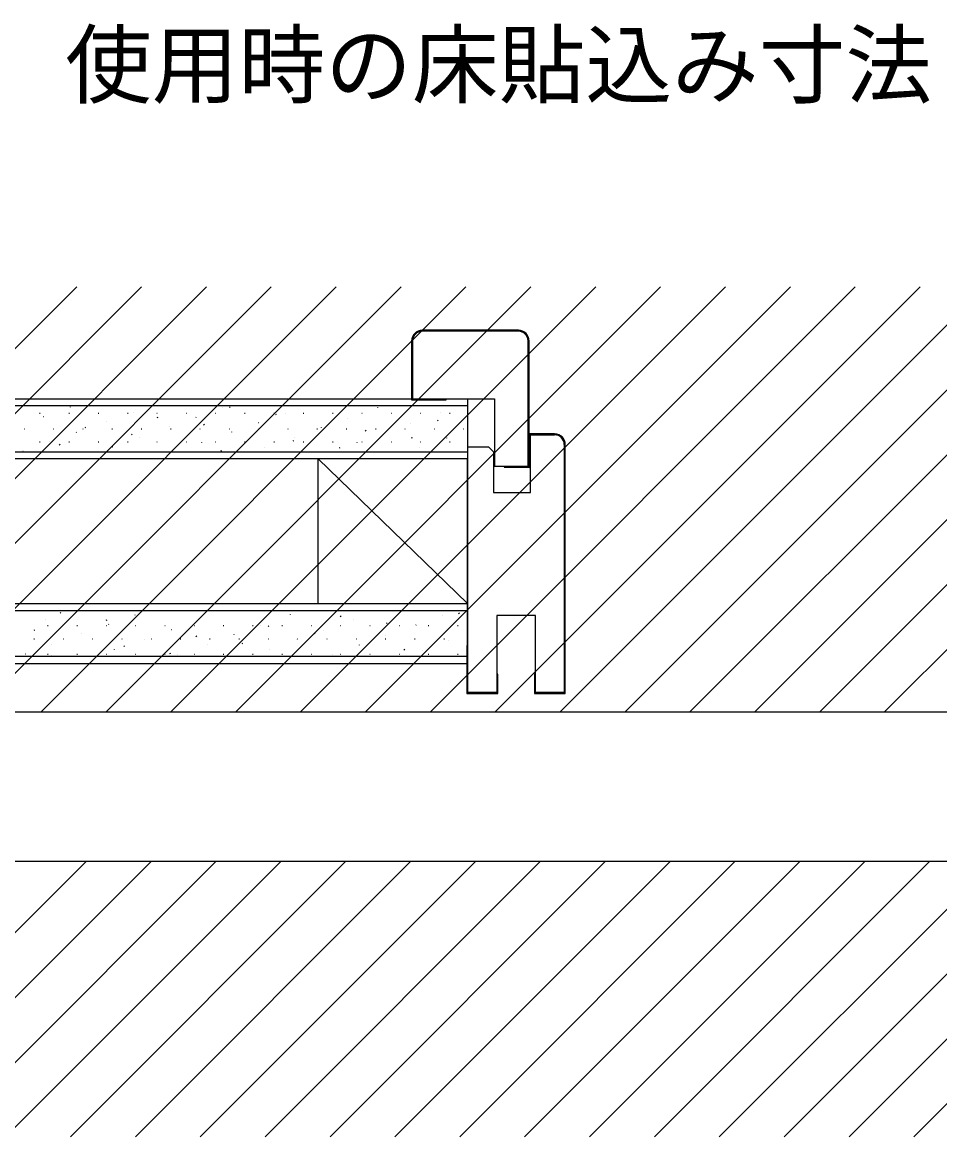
# Model space of a CAD drawing. Units: millimetres, scale not verified. Extents: x -525 to 525, y -783 to 779.
# Drawn here: x -426.4 to -331.2, y -627.1 to -511.4 of the extents above; entities that cross this region are included whole.
import ezdxf
from ezdxf.enums import TextEntityAlignment as Align

# ---------------------------------------------------------------- set-up
doc = ezdxf.new("R2010")
doc.units = ezdxf.units.MM
doc.header["$LTSCALE"] = 4
for name, color, linetype in [('0-2_USER1', 3, 'Continuous'), ('0-4_YKK_11E', 7, 'Continuous'), ('0-5_YKK_12', 2, 'Continuous'), ('0-6_YKK_13', 4, 'Continuous'), ('0-A_YSS_K', 3, 'Continuous')]:
    doc.layers.add(name, color=color, linetype=linetype)
doc.styles.add('ＭＳ ゴシック', font='')
doc.styles.get('ＭＳ ゴシック').set_extended_font_data('MS Gothic')

msp = doc.modelspace()

# ---------------------------------------------------------------- linework, layer by layer
at = {"layer": '0-4_YKK_11E'}
for p, q in [((-374.919, -543.381), (-384.919, -543.381)), ((-374.919, -543.481), (-384.919, -543.481)), ((-373.919, -557.481), (-373.919, -544.481))]:
    msp.add_line(p, q, dxfattribs=at)
for points in [[(-386.019, -544.481), (-386.019, -550.581), (-382.419, -550.581), (-382.419, -550.481)], [(-385.919, -544.481), (-385.919, -550.481), (-377.419, -550.481), (-377.419, -557.481), (-373.919, -557.481)], [(-376.419, -557.481), (-376.419, -557.581), (-373.819, -557.581), (-373.819, -544.481)], [(-370.169, -555.231), (-370.169, -580.981), (-373.169, -580.981), (-373.169, -572.981), (-377.169, -572.981), (-377.169, -580.981), (-380.169, -580.981), (-380.169, -555.481), (-378.019, -555.481), (-377.519, -555.981), (-377.519, -560.231), (-373.669, -560.231), (-373.669, -554.231), (-371.169, -554.231)], [(-371.169, -554.131), (-373.769, -554.131), (-373.769, -557.631), (-373.669, -557.631)], [(-373.169, -579.081), (-373.269, -579.081), (-373.269, -581.081), (-370.069, -581.081), (-370.069, -555.231)], [(-380.169, -576.081), (-380.269, -576.081), (-380.269, -581.081), (-377.069, -581.081), (-377.069, -579.081), (-377.169, -579.081)]]:
    msp.add_lwpolyline(points, dxfattribs=at)
for centre, radius, start, end in [((-384.919, -544.481), 1.1, 90, 180), ((-384.919, -544.481), 1, 90, 180), ((-374.919, -544.481), 1.1, 360, 90), ((-374.919, -544.481), 1, 0, 90), ((-371.169, -555.231), 1.1, 0, 90), ((-371.169, -555.231), 1, 0, 90)]:
    msp.add_arc(centre, radius, start, end, dxfattribs=at)
at = {"layer": '0-5_YKK_12'}
msp.add_line((-503.463, -582.981), (-251.963, -582.981), dxfattribs=at)
at = {"layer": '0-6_YKK_13'}
for p, q in [((-464.885, -582.981), (-420.785, -538.881)), ((-458.15, -582.981), (-414.05, -538.881)), ((-451.415, -582.981), (-407.315, -538.881)), ((-444.68, -582.981), (-400.58, -538.881)), ((-437.945, -582.981), (-393.845, -538.881)), ((-431.209, -582.981), (-387.109, -538.881)), ((-424.474, -582.981), (-380.374, -538.881)), ((-417.739, -582.981), (-373.639, -538.881)), ((-411.004, -582.981), (-366.904, -538.881)), ((-404.269, -582.981), (-360.169, -538.881)), ((-397.533, -582.981), (-353.433, -538.881)), ((-390.798, -582.981), (-346.698, -538.881)), ((-384.063, -582.981), (-339.963, -538.881)), ((-377.328, -582.981), (-333.228, -538.881)), ((-370.593, -582.981), (-326.493, -538.881)), ((-363.857, -582.981), (-319.757, -538.881)), ((-357.122, -582.981), (-313.022, -538.881)), ((-350.387, -582.981), (-306.287, -538.881)), ((-343.652, -582.981), (-299.552, -538.881)), ((-336.917, -582.981), (-292.817, -538.881)), ((-479.713, -582.981), (-275.713, -582.981)), ((-479.713, -598.481), (-275.713, -598.481)), ((-448.369, -627.081), (-419.768, -598.481)), ((-441.633, -627.081), (-413.033, -598.481)), ((-434.898, -627.081), (-406.298, -598.481)), ((-428.163, -627.081), (-399.562, -598.481)), ((-421.428, -627.081), (-392.827, -598.481)), ((-414.693, -627.081), (-386.092, -598.481)), ((-407.957, -627.081), (-379.357, -598.481)), ((-401.222, -627.081), (-372.622, -598.481)), ((-394.487, -627.081), (-365.887, -598.481)), ((-387.752, -627.081), (-359.151, -598.481)), ((-381.017, -627.081), (-352.416, -598.481)), ((-374.282, -627.081), (-345.681, -598.481)), ((-367.546, -627.081), (-338.946, -598.481)), ((-360.811, -627.081), (-332.211, -598.481)), ((-354.076, -627.081), (-325.475, -598.481)), ((-347.341, -627.081), (-318.74, -598.481)), ((-340.606, -627.081), (-312.005, -598.481)), ((-333.87, -627.081), (-305.27, -598.481))]:
    msp.add_line(p, q, dxfattribs=at)
at = {"layer": '0-A_YSS_K'}
for p, q in [((-380.213, -551.231), (-502.213, -551.231)), ((-421.422, -551.343), (-421.413, -551.34)), ((-405.661, -551.443), (-405.651, -551.44)), ((-404.921, -551.394), (-404.838, -551.339)), ((-389.522, -551.41), (-389.513, -551.407)), ((-424.626, -551.977), (-424.576, -551.977)), ((-424.213, -552.331), (-424.203, -552.328)), ((-421.586, -551.977), (-421.536, -551.977)), ((-418.546, -551.977), (-418.496, -551.977)), ((-417.703, -552.867), (-417.694, -552.864)), ((-415.506, -551.977), (-415.456, -551.977)), ((-414.913, -551.879), (-414.904, -551.876)), ((-412.466, -551.977), (-412.416, -551.977)), ((-412.413, -552.435), (-412.329, -552.38)), ((-409.426, -551.977), (-409.376, -551.977)), ((-408.404, -552.415), (-408.394, -552.412)), ((-406.386, -551.977), (-406.336, -551.977)), ((-403.346, -551.977), (-403.296, -551.977)), ((-400.306, -551.977), (-400.256, -551.977)), ((-400.118, -552.133), (-400.035, -552.078)), ((-399.151, -551.979), (-399.142, -551.976)), ((-397.266, -551.977), (-397.216, -551.977)), ((-394.226, -551.977), (-394.176, -551.977)), ((-392.642, -552.515), (-392.633, -552.512)), ((-391.186, -551.977), (-391.136, -551.977)), ((-388.146, -551.977), (-388.096, -551.977)), ((-385.106, -551.977), (-385.056, -551.977)), ((-383.33, -552.774), (-383.246, -552.719)), ((-383.013, -551.946), (-383.003, -551.943)), ((-382.066, -551.977), (-382.016, -551.977)), ((-426.241, -553.592), (-426.191, -553.592)), ((-423.201, -553.592), (-423.151, -553.592)), ((-420.823, -553.972), (-420.814, -553.969)), ((-420.161, -553.592), (-420.111, -553.592)), ((-419.905, -553.476), (-419.821, -553.421)), ((-417.121, -553.592), (-417.071, -553.592)), ((-414.081, -553.592), (-414.031, -553.592)), ((-411.194, -553.403), (-411.185, -553.4)), ((-411.041, -553.592), (-410.991, -553.592)), ((-408.001, -553.592), (-407.951, -553.592)), ((-407.61, -553.174), (-407.527, -553.119)), ((-404.961, -553.592), (-404.911, -553.592)), ((-404.685, -553.939), (-404.675, -553.935)), ((-401.921, -553.592), (-401.871, -553.592)), ((-401.895, -552.951), (-401.885, -552.947)), ((-398.881, -553.592), (-398.831, -553.592)), ((-395.841, -553.592), (-395.791, -553.592)), ((-395.385, -553.487), (-395.376, -553.483)), ((-392.801, -553.592), (-392.751, -553.592)), ((-390.821, -553.815), (-390.738, -553.76)), ((-389.761, -553.592), (-389.711, -553.592)), ((-388.876, -554.023), (-388.867, -554.019)), ((-386.721, -553.592), (-386.671, -553.592)), ((-386.133, -553.051), (-386.124, -553.048)), ((-383.681, -553.592), (-383.631, -553.592)), ((-380.641, -553.592), (-380.591, -553.592)), ((-424.626, -554.967), (-424.576, -554.967)), ((-423.567, -554.943), (-423.557, -554.94)), ((-422.594, -555.256), (-422.511, -555.201)), ((-421.586, -554.967), (-421.536, -554.967)), ((-418.546, -554.967), (-418.496, -554.967)), ((-415.506, -554.967), (-415.456, -554.967)), ((-415.102, -554.215), (-415.019, -554.16)), ((-414.314, -554.508), (-414.305, -554.504)), ((-412.466, -554.967), (-412.416, -554.967)), ((-409.426, -554.967), (-409.376, -554.967)), ((-407.805, -555.044), (-407.795, -555.04)), ((-406.386, -554.967), (-406.336, -554.967)), ((-403.346, -554.967), (-403.296, -554.967)), ((-400.306, -554.967), (-400.256, -554.967)), ((-398.313, -554.856), (-398.23, -554.801)), ((-398.176, -554.475), (-398.166, -554.471)), ((-397.266, -554.967), (-397.216, -554.967)), ((-394.226, -554.967), (-394.176, -554.967)), ((-391.666, -555.011), (-391.657, -555.007)), ((-391.186, -554.967), (-391.136, -554.967)), ((-388.146, -554.967), (-388.096, -554.967)), ((-386.019, -554.554), (-385.935, -554.499)), ((-385.106, -554.967), (-385.056, -554.967)), ((-382.367, -554.558), (-382.357, -554.555)), ((-382.066, -554.967), (-382.016, -554.967)), ((-502.213, -555.981), (-380.213, -555.981)), ((-426.357, -555.931), (-426.347, -555.928)), ((-417.057, -555.479), (-417.048, -555.476)), ((-405.805, -555.897), (-405.722, -555.842)), ((-401.296, -555.58), (-401.286, -555.576)), ((-393.511, -555.595), (-393.427, -555.54)), ((-385.157, -555.547), (-385.148, -555.543)), ((-380.213, -556.731), (-502.213, -556.731)), ((-380.213, -571.731), (-380.213, -556.731)), ((-481.213, -571.731), (-380.213, -571.731)), ((-380.213, -572.481), (-479.713, -572.481)), ((-380.213, -577.981), (-380.213, -571.731)), ((-423.978, -573.365), (-423.969, -573.362)), ((-422.51, -572.731), (-422.426, -572.676)), ((-417.707, -573.47), (-417.624, -573.415)), ((-414.726, -572.93), (-414.716, -572.926)), ((-408.216, -573.466), (-408.207, -573.462)), ((-398.587, -572.897), (-398.578, -572.893)), ((-393.426, -573.071), (-393.343, -573.015)), ((-392.078, -573.433), (-392.068, -573.429)), ((-382.778, -572.98), (-382.769, -572.977)), ((-381.132, -572.769), (-381.048, -572.713)), ((-425.199, -574.511), (-425.116, -574.456)), ((-423.801, -574.022), (-423.751, -574.022)), ((-420.761, -574.022), (-420.711, -574.022)), ((-420.259, -574.889), (-420.249, -574.886)), ((-417.721, -574.022), (-417.671, -574.022)), ((-417.469, -573.901), (-417.459, -573.898)), ((-414.681, -574.022), (-414.631, -574.022)), ((-411.641, -574.022), (-411.591, -574.022)), ((-410.959, -574.437), (-410.95, -574.434)), ((-408.601, -574.022), (-408.551, -574.022)), ((-405.561, -574.022), (-405.511, -574.022)), ((-402.521, -574.022), (-402.471, -574.022)), ((-401.707, -574.002), (-401.698, -573.998)), ((-400.918, -574.112), (-400.835, -574.056)), ((-399.481, -574.022), (-399.431, -574.022)), ((-396.441, -574.022), (-396.391, -574.022)), ((-396.116, -574.851), (-396.032, -574.795)), ((-395.198, -574.538), (-395.188, -574.534)), ((-393.401, -574.022), (-393.351, -574.022)), ((-390.361, -574.022), (-390.311, -574.022)), ((-388.624, -573.81), (-388.54, -573.754)), ((-387.321, -574.022), (-387.271, -574.022)), ((-385.568, -573.969), (-385.559, -573.965)), ((-384.281, -574.022), (-384.231, -574.022)), ((-381.241, -574.022), (-381.191, -574.022)), ((-425.226, -575.397), (-425.176, -575.397)), ((-423.379, -575.994), (-423.37, -575.991)), ((-422.186, -575.397), (-422.136, -575.397)), ((-419.146, -575.397), (-419.096, -575.397)), ((-416.106, -575.397), (-416.056, -575.397)), ((-413.75, -575.425), (-413.74, -575.422)), ((-413.066, -575.397), (-413.016, -575.397)), ((-410.026, -575.397), (-409.976, -575.397)), ((-408.41, -575.153), (-408.327, -575.097)), ((-407.24, -575.961), (-407.231, -575.958)), ((-406.986, -575.397), (-406.936, -575.397)), ((-404.45, -574.973), (-404.441, -574.97)), ((-403.946, -575.397), (-403.896, -575.397)), ((-403.608, -575.892), (-403.524, -575.836)), ((-400.906, -575.397), (-400.856, -575.397)), ((-397.941, -575.509), (-397.932, -575.506)), ((-397.866, -575.397), (-397.816, -575.397)), ((-394.826, -575.397), (-394.776, -575.397)), ((-391.786, -575.397), (-391.736, -575.397)), ((-391.432, -576.045), (-391.422, -576.041)), ((-388.746, -575.397), (-388.696, -575.397)), ((-388.689, -575.073), (-388.679, -575.07)), ((-385.706, -575.397), (-385.656, -575.397)), ((-382.666, -575.397), (-382.616, -575.397)), ((-382.179, -575.609), (-382.17, -575.606)), ((-426.122, -576.966), (-426.113, -576.962)), ((-423.801, -577.012), (-423.751, -577.012)), ((-423.389, -577.231), (-423.311, -577.179)), ((-420.761, -577.012), (-420.711, -577.012)), ((-417.721, -577.012), (-417.671, -577.012)), ((-416.87, -576.53), (-416.86, -576.527)), ((-415.902, -576.194), (-415.819, -576.138)), ((-414.681, -577.012), (-414.631, -577.012)), ((-411.641, -577.012), (-411.591, -577.012)), ((-411.1, -576.933), (-411.016, -576.877)), ((-410.361, -577.066), (-410.351, -577.063)), ((-408.601, -577.012), (-408.551, -577.012)), ((-405.561, -577.012), (-405.511, -577.012)), ((-402.521, -577.012), (-402.471, -577.012)), ((-400.731, -576.497), (-400.722, -576.494)), ((-399.481, -577.012), (-399.431, -577.012)), ((-396.441, -577.012), (-396.391, -577.012)), ((-394.222, -577.033), (-394.212, -577.03)), ((-393.401, -577.012), (-393.351, -577.012)), ((-390.361, -577.012), (-390.311, -577.012)), ((-387.321, -577.012), (-387.271, -577.012)), ((-386.819, -576.533), (-386.736, -576.478)), ((-384.922, -576.581), (-384.913, -576.577)), ((-384.281, -577.012), (-384.231, -577.012)), ((-381.241, -577.012), (-381.191, -577.012)), ((-380.213, -577.231), (-479.713, -577.231)), ((-479.713, -577.981), (-380.213, -577.981)), ((-381.955, -577.231), (-381.933, -577.217))]:
    msp.add_line(p, q, dxfattribs=at)
for points in [[(-502.213, -550.481), (-380.213, -550.481), (-380.213, -556.731)], [(-395.713, -571.731), (-395.713, -556.731), (-380.213, -571.731)]]:
    msp.add_lwpolyline(points, dxfattribs=at)

# ---------------------------------------------------------------- texts
at = {"layer": '0-2_USER1', "style": 'ＭＳ ゴシック'}
msp.add_text('埋込敷居（アルミ）使用時の床貼込み寸法', height=6.598, dxfattribs=at).set_placement((-502.98, -521.092), align=Align.BOTTOM_LEFT)

doc.saveas('drawing.dxf')
